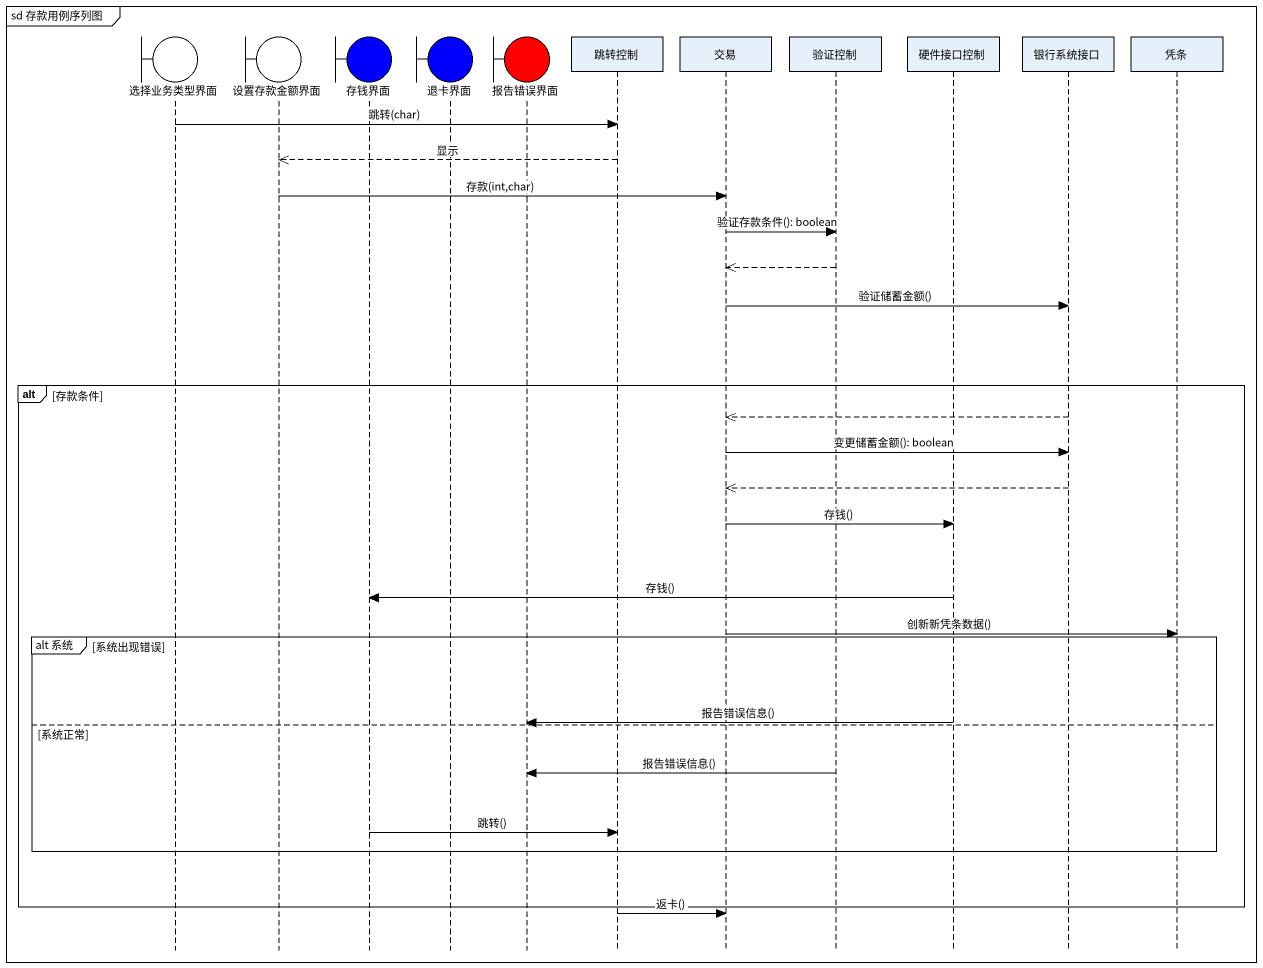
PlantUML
@startuml
mainframe sd 存款用例序列图
hide footbox
boundary 选择业务类型界面
boundary 设置存款金额界面
boundary 存钱界面 #0000FF
boundary 退卡界面 #0000FF
boundary 报告错误界面 #FF0000
participant 跳转控制
participant 交易
participant 验证控制
participant 硬件接口控制
participant 银行系统接口
participant 凭条

选择业务类型界面 -> 跳转控制 : 跳转(char)
跳转控制 -->> 设置存款金额界面 : 显示
设置存款金额界面 -> 交易 : 存款(int,char)
交易 -> 验证控制 : 验证存款条件(): boolean
验证控制 -->> 交易
交易 -> 银行系统接口 : 验证储蓄金额()
alt 存款条件
  银行系统接口 -->> 交易
  交易 -> 银行系统接口 : 变更储蓄金额(): boolean
  银行系统接口 -->> 交易
  交易 -> 硬件接口控制 : 存钱()
  硬件接口控制 -> 存钱界面 : 存钱()
  交易 -> 凭条 : 创新新凭条数据()
  group alt 系统 [系统出现错误]
    硬件接口控制 -> 报告错误界面 : 报告错误信息()
  else 系统正常
    验证控制 -> 报告错误界面 : 报告错误信息()
    存钱界面 -> 跳转控制 : 跳转()
  end
end
跳转控制 -> 交易 : 返卡()
@enduml
